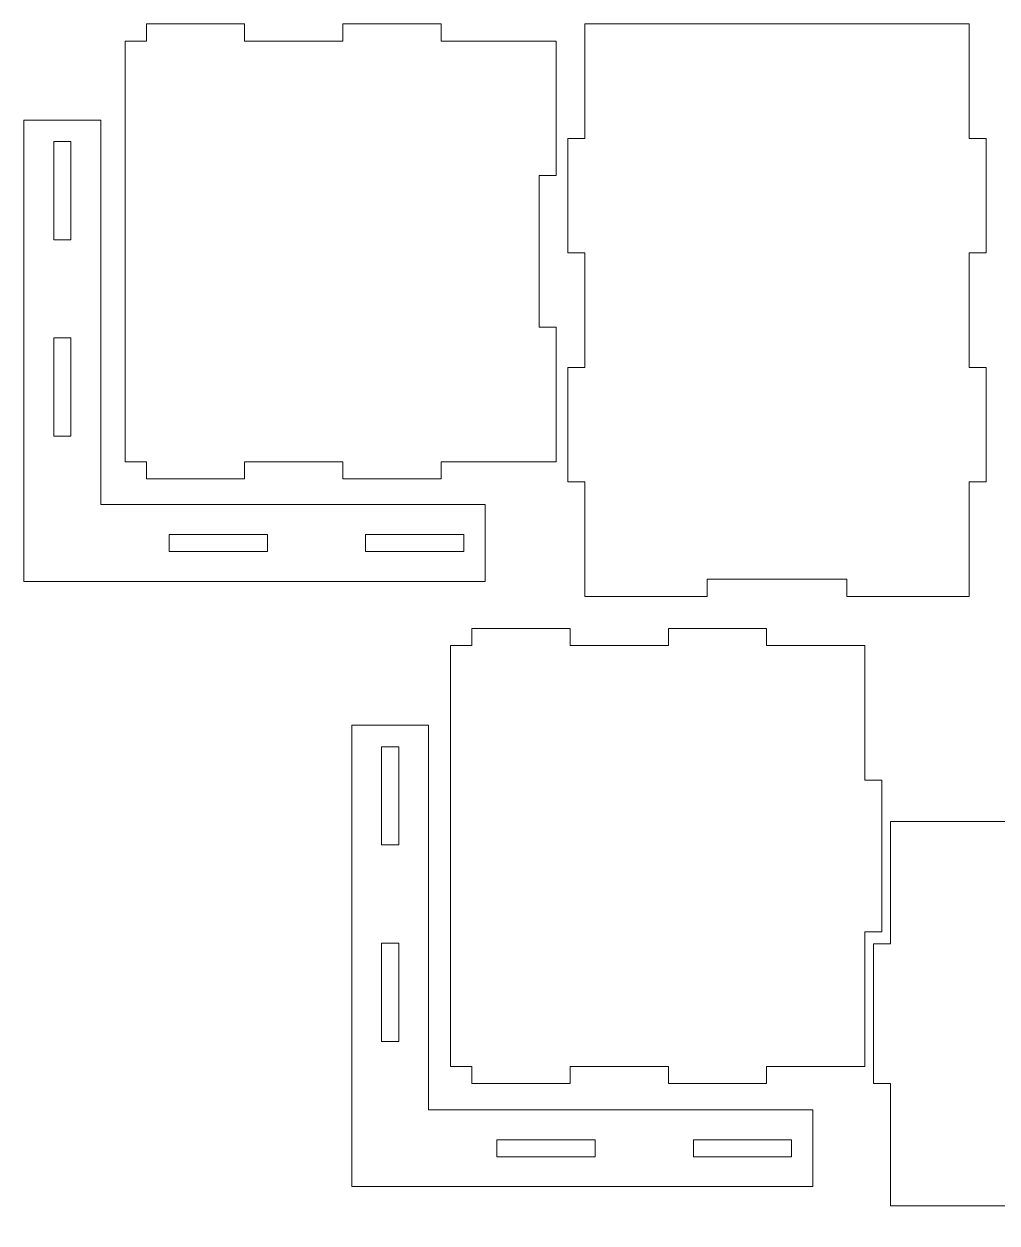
# Model space of a CAD drawing. Header units: millimetres. Extents: x -242 to 191, y -141 to 144.
# Drawn here: x -242.2 to -14.4, y -141 to 139.7 of the extents above; entities that cross this region are included whole.
import ezdxf

# ---------------------------------------------------------------- set-up
doc = ezdxf.new("R2010")
doc.units = ezdxf.units.MM
doc.header["$MEASUREMENT"] = 0
doc.layers.add('layer 1', color=7, linetype='Continuous')

msp = doc.modelspace()

# ---------------------------------------------------------------- linework, layer by layer
at = {"layer": 'layer 1', "color": 250, "lineweight": 20}
for points, knots in [([(-218.5714, 135.7091), (-218.5714, 135.7091), (-218.5713, 37.2091), (-218.5713, 37.2091), (-218.5713, 37.2091), (-218.5713, 37.2091), (-213.5713, 37.2091), (-213.5713, 37.2091), (-213.5713, 37.2091), (-213.5713, 37.2091), (-213.5713, 33.2091), (-213.5713, 33.2091), (-213.5713, 33.2091), (-213.5713, 33.2091), (-190.5713, 33.209), (-190.5713, 33.209), (-190.5713, 33.209), (-190.5713, 33.209), (-190.5713, 37.2091), (-190.5713, 37.2091), (-190.5713, 37.2091), (-190.5713, 37.2091), (-167.5714, 37.2091), (-167.5714, 37.2091), (-167.5714, 37.2091), (-167.5714, 37.2091), (-167.5714, 33.2091), (-167.5714, 33.2091), (-167.5714, 33.2091), (-167.5714, 33.2091), (-144.5714, 33.209), (-144.5714, 33.209), (-144.5714, 33.209), (-144.5714, 33.209), (-144.5713, 37.2091), (-144.5713, 37.2091), (-144.5713, 37.2091), (-144.5713, 37.2091), (-121.5714, 37.2091), (-121.5714, 37.2091), (-121.5714, 37.2091), (-121.5714, 37.2091), (-117.5714, 37.2091), (-117.5714, 37.2091), (-117.5714, 37.2091), (-117.5714, 37.2091), (-117.5713, 68.7091), (-117.5713, 68.7091), (-117.5713, 68.7091), (-117.5713, 68.7091), (-121.5713, 68.7091), (-121.5713, 68.7091), (-121.5713, 68.7091), (-121.5713, 68.7091), (-121.5713, 104.2091), (-121.5713, 104.2091), (-121.5713, 104.2091), (-121.5713, 104.2091), (-117.5713, 104.2091), (-117.5713, 104.2091), (-117.5713, 104.2091), (-117.5713, 104.2091), (-117.5713, 135.7091), (-117.5713, 135.7091), (-117.5713, 135.7091), (-117.5713, 135.7091), (-121.5714, 135.7091), (-121.5714, 135.7091), (-121.5714, 135.7091), (-121.5714, 135.7091), (-144.5714, 135.7091), (-144.5714, 135.7091), (-144.5714, 135.7091), (-144.5714, 135.7091), (-144.5714, 139.7091), (-144.5714, 139.7091), (-144.5714, 139.7091), (-144.5714, 139.7091), (-167.5713, 139.7091), (-167.5713, 139.7091), (-167.5713, 139.7091), (-167.5713, 139.7091), (-167.5714, 135.7091), (-167.5714, 135.7091), (-167.5714, 135.7091), (-167.5714, 135.7091), (-190.5713, 135.7091), (-190.5713, 135.7091), (-190.5713, 135.7091), (-190.5713, 135.7091), (-190.5713, 139.7091), (-190.5713, 139.7091), (-190.5713, 139.7091), (-190.5713, 139.7091), (-213.5714, 139.7091), (-213.5714, 139.7091), (-213.5714, 139.7091), (-213.5714, 139.7091), (-213.5713, 135.7091), (-213.5713, 135.7091), (-213.5713, 135.7091), (-213.5713, 135.7091), (-218.5714, 135.7091), (-218.5714, 135.7091)], [0, 0, 0, 0, 0.03703704, 0.03703704, 0.03703704, 0.03703704, 0.07407407, 0.07407407, 0.07407407, 0.07407407, 0.11111111, 0.11111111, 0.11111111, 0.11111111, 0.14814815, 0.14814815, 0.14814815, 0.14814815, 0.18518519, 0.18518519, 0.18518519, 0.18518519, 0.22222222, 0.22222222, 0.22222222, 0.22222222, 0.25925926, 0.25925926, 0.25925926, 0.25925926, 0.2962963, 0.2962963, 0.2962963, 0.2962963, 0.33333333, 0.33333333, 0.33333333, 0.33333333, 0.37037037, 0.37037037, 0.37037037, 0.37037037, 0.40740741, 0.40740741, 0.40740741, 0.40740741, 0.44444444, 0.44444444, 0.44444444, 0.44444444, 0.48148148, 0.48148148, 0.48148148, 0.48148148, 0.51851852, 0.51851852, 0.51851852, 0.51851852, 0.55555556, 0.55555556, 0.55555556, 0.55555556, 0.59259259, 0.59259259, 0.59259259, 0.59259259, 0.62962963, 0.62962963, 0.62962963, 0.62962963, 0.66666667, 0.66666667, 0.66666667, 0.66666667, 0.7037037, 0.7037037, 0.7037037, 0.7037037, 0.74074074, 0.74074074, 0.74074074, 0.74074074, 0.77777778, 0.77777778, 0.77777778, 0.77777778, 0.81481481, 0.81481481, 0.81481481, 0.81481481, 0.85185185, 0.85185185, 0.85185185, 0.85185185, 0.88888889, 0.88888889, 0.88888889, 0.88888889, 0.92592593, 0.92592593, 0.92592593, 0.92592593, 1, 1, 1, 1]), ([(-20.9032, 139.7091), (-20.9032, 139.7091), (-110.9032, 139.7091), (-110.9032, 139.7091), (-110.9032, 139.7091), (-110.9032, 139.7091), (-110.9032, 112.9091), (-110.9032, 112.9091), (-110.9032, 112.9091), (-110.9032, 112.9091), (-114.9032, 112.9091), (-114.9032, 112.9091), (-114.9032, 112.9091), (-114.9032, 112.9091), (-114.9032, 86.1091), (-114.9032, 86.1091), (-114.9032, 86.1091), (-114.9032, 86.1091), (-110.9032, 86.1091), (-110.9032, 86.1091), (-110.9032, 86.1091), (-110.9032, 86.1091), (-110.9032, 59.3091), (-110.9032, 59.3091), (-110.9032, 59.3091), (-110.9032, 59.3091), (-114.9032, 59.3091), (-114.9032, 59.3091), (-114.9032, 59.3091), (-114.9032, 59.3091), (-114.9032, 32.5091), (-114.9032, 32.5091), (-114.9032, 32.5091), (-114.9032, 32.5091), (-110.9032, 32.5091), (-110.9032, 32.5091), (-110.9032, 32.5091), (-110.9032, 32.5091), (-110.9032, 9.7091), (-110.9032, 9.7091), (-110.9032, 9.7091), (-110.9032, 9.7091), (-110.9032, 5.7091), (-110.9032, 5.7091), (-110.9032, 5.7091), (-110.9032, 5.7091), (-82.2365, 5.7091), (-82.2365, 5.7091), (-82.2365, 5.7091), (-82.2365, 5.7091), (-82.2365, 9.7091), (-82.2365, 9.7091), (-82.2365, 9.7091), (-82.2365, 9.7091), (-49.5699, 9.7091), (-49.5699, 9.7091), (-49.5699, 9.7091), (-49.5699, 9.7091), (-49.5699, 5.7091), (-49.5699, 5.7091), (-49.5699, 5.7091), (-49.5699, 5.7091), (-20.9032, 5.7091), (-20.9032, 5.7091), (-20.9032, 5.7091), (-20.9032, 5.7091), (-20.9032, 9.7091), (-20.9032, 9.7091), (-20.9032, 9.7091), (-20.9032, 9.7091), (-20.9032, 32.5091), (-20.9032, 32.5091), (-20.9032, 32.5091), (-20.9032, 32.5091), (-16.9032, 32.5091), (-16.9032, 32.5091), (-16.9032, 32.5091), (-16.9032, 32.5091), (-16.9032, 59.3091), (-16.9032, 59.3091), (-16.9032, 59.3091), (-16.9032, 59.3091), (-20.9032, 59.3091), (-20.9032, 59.3091), (-20.9032, 59.3091), (-20.9032, 59.3091), (-20.9032, 86.1091), (-20.9032, 86.1091), (-20.9032, 86.1091), (-20.9032, 86.1091), (-16.9032, 86.1091), (-16.9032, 86.1091), (-16.9032, 86.1091), (-16.9032, 86.1091), (-16.9032, 112.9091), (-16.9032, 112.9091), (-16.9032, 112.9091), (-16.9032, 112.9091), (-20.9032, 112.9091), (-20.9032, 112.9091), (-20.9032, 112.9091), (-20.9032, 112.9091), (-20.9032, 139.7091), (-20.9032, 139.7091)], [0, 0, 0, 0, 0.03703704, 0.03703704, 0.03703704, 0.03703704, 0.07407407, 0.07407407, 0.07407407, 0.07407407, 0.11111111, 0.11111111, 0.11111111, 0.11111111, 0.14814815, 0.14814815, 0.14814815, 0.14814815, 0.18518519, 0.18518519, 0.18518519, 0.18518519, 0.22222222, 0.22222222, 0.22222222, 0.22222222, 0.25925926, 0.25925926, 0.25925926, 0.25925926, 0.2962963, 0.2962963, 0.2962963, 0.2962963, 0.33333333, 0.33333333, 0.33333333, 0.33333333, 0.37037037, 0.37037037, 0.37037037, 0.37037037, 0.40740741, 0.40740741, 0.40740741, 0.40740741, 0.44444444, 0.44444444, 0.44444444, 0.44444444, 0.48148148, 0.48148148, 0.48148148, 0.48148148, 0.51851852, 0.51851852, 0.51851852, 0.51851852, 0.55555556, 0.55555556, 0.55555556, 0.55555556, 0.59259259, 0.59259259, 0.59259259, 0.59259259, 0.62962963, 0.62962963, 0.62962963, 0.62962963, 0.66666667, 0.66666667, 0.66666667, 0.66666667, 0.7037037, 0.7037037, 0.7037037, 0.7037037, 0.74074074, 0.74074074, 0.74074074, 0.74074074, 0.77777778, 0.77777778, 0.77777778, 0.77777778, 0.81481481, 0.81481481, 0.81481481, 0.81481481, 0.85185185, 0.85185185, 0.85185185, 0.85185185, 0.88888889, 0.88888889, 0.88888889, 0.88888889, 0.92592593, 0.92592593, 0.92592593, 0.92592593, 1, 1, 1, 1]), ([(-134.2318, 9.2092), (-134.2318, 9.2092), (-134.2318, 27.2092), (-134.2318, 27.2092), (-134.2318, 27.2092), (-134.2318, 27.2092), (-224.2318, 27.2092), (-224.2318, 27.2092), (-224.2318, 27.2092), (-224.2318, 27.2092), (-224.2318, 117.2092), (-224.2318, 117.2092), (-224.2318, 117.2092), (-224.2318, 117.2092), (-242.2319, 117.2092), (-242.2319, 117.2092), (-242.2319, 117.2092), (-242.2319, 117.2092), (-242.2319, 9.2091), (-242.2319, 9.2091), (-242.2319, 9.2091), (-242.2319, 9.2091), (-134.2318, 9.2092), (-134.2318, 9.2092)], [0, 0, 0, 0, 0.14285714, 0.14285714, 0.14285714, 0.14285714, 0.28571429, 0.28571429, 0.28571429, 0.28571429, 0.42857143, 0.42857143, 0.42857143, 0.42857143, 0.57142857, 0.57142857, 0.57142857, 0.57142857, 0.71428571, 0.71428571, 0.71428571, 0.71428571, 1, 1, 1, 1]), ([(-231.2318, 89.2092), (-231.2318, 89.2092), (-231.2318, 112.2091), (-231.2318, 112.2091), (-231.2318, 112.2091), (-231.2318, 112.2091), (-235.2319, 112.2092), (-235.2319, 112.2092), (-235.2319, 112.2092), (-235.2319, 112.2092), (-235.2319, 89.2091), (-235.2319, 89.2091), (-235.2319, 89.2091), (-235.2319, 89.2091), (-231.2318, 89.2092), (-231.2318, 89.2092)], [0, 0, 0, 0, 0.2, 0.2, 0.2, 0.2, 0.4, 0.4, 0.4, 0.4, 0.6, 0.6, 0.6, 0.6, 1, 1, 1, 1]), ([(-231.2319, 43.2092), (-231.2319, 43.2092), (-231.2318, 66.2092), (-231.2318, 66.2092), (-231.2318, 66.2092), (-231.2318, 66.2092), (-235.2319, 66.2092), (-235.2319, 66.2092), (-235.2319, 66.2092), (-235.2319, 66.2092), (-235.2319, 43.2092), (-235.2319, 43.2092), (-235.2319, 43.2092), (-235.2319, 43.2092), (-231.2319, 43.2092), (-231.2319, 43.2092)], [0, 0, 0, 0, 0.2, 0.2, 0.2, 0.2, 0.4, 0.4, 0.4, 0.4, 0.6, 0.6, 0.6, 0.6, 1, 1, 1, 1]), ([(-208.2318, 16.2091), (-208.2318, 16.2091), (-185.2318, 16.2092), (-185.2318, 16.2092), (-185.2318, 16.2092), (-185.2318, 16.2092), (-185.2318, 20.2092), (-185.2318, 20.2092), (-185.2318, 20.2092), (-185.2318, 20.2092), (-208.2319, 20.2092), (-208.2319, 20.2092), (-208.2319, 20.2092), (-208.2319, 20.2092), (-208.2318, 16.2091), (-208.2318, 16.2091)], [0, 0, 0, 0, 0.2, 0.2, 0.2, 0.2, 0.4, 0.4, 0.4, 0.4, 0.6, 0.6, 0.6, 0.6, 1, 1, 1, 1]), ([(-162.2319, 16.2091), (-162.2319, 16.2091), (-139.2319, 16.2092), (-139.2319, 16.2092), (-139.2319, 16.2092), (-139.2319, 16.2092), (-139.2319, 20.2092), (-139.2319, 20.2092), (-139.2319, 20.2092), (-139.2319, 20.2092), (-162.2319, 20.2092), (-162.2319, 20.2092), (-162.2319, 20.2092), (-162.2319, 20.2092), (-162.2319, 16.2091), (-162.2319, 16.2091)], [0, 0, 0, 0, 0.2, 0.2, 0.2, 0.2, 0.4, 0.4, 0.4, 0.4, 0.6, 0.6, 0.6, 0.6, 1, 1, 1, 1]), ([(-41.3318, -72.8203), (-41.3318, -72.8203), (-41.3318, -37.3203), (-41.3318, -37.3203), (-41.3318, -37.3203), (-41.3318, -37.3203), (-45.3318, -37.3203), (-45.3318, -37.3203), (-45.3318, -37.3203), (-45.3318, -37.3203), (-45.3318, -5.8203), (-45.3318, -5.8203), (-45.3318, -5.8203), (-45.3318, -5.8203), (-68.3318, -5.8203), (-68.3318, -5.8203), (-68.3318, -5.8203), (-68.3318, -5.8203), (-68.3318, -1.8203), (-68.3318, -1.8203), (-68.3318, -1.8203), (-68.3318, -1.8203), (-91.3318, -1.8203), (-91.3318, -1.8203), (-91.3318, -1.8203), (-91.3318, -1.8203), (-91.3318, -5.8203), (-91.3318, -5.8203), (-91.3318, -5.8203), (-91.3318, -5.8203), (-114.3317, -5.8203), (-114.3317, -5.8203), (-114.3317, -5.8203), (-114.3317, -5.8203), (-114.3318, -1.8203), (-114.3318, -1.8203), (-114.3318, -1.8203), (-114.3318, -1.8203), (-137.3317, -1.8203), (-137.3317, -1.8203), (-137.3317, -1.8203), (-137.3317, -1.8203), (-137.3318, -5.8203), (-137.3318, -5.8203), (-137.3318, -5.8203), (-137.3318, -5.8203), (-142.3318, -5.8203), (-142.3318, -5.8203), (-142.3318, -5.8203), (-142.3318, -5.8203), (-142.3318, -104.3203), (-142.3318, -104.3203), (-142.3318, -104.3203), (-142.3318, -104.3203), (-137.3318, -104.3203), (-137.3318, -104.3203), (-137.3318, -104.3203), (-137.3318, -104.3203), (-137.3318, -108.3203), (-137.3318, -108.3203), (-137.3318, -108.3203), (-137.3318, -108.3203), (-114.3317, -108.3203), (-114.3317, -108.3203), (-114.3317, -108.3203), (-114.3317, -108.3203), (-114.3317, -104.3203), (-114.3317, -104.3203), (-114.3317, -104.3203), (-114.3317, -104.3203), (-91.3318, -104.3203), (-91.3318, -104.3203), (-91.3318, -104.3203), (-91.3318, -104.3203), (-91.3318, -108.3204), (-91.3318, -108.3204), (-91.3318, -108.3204), (-91.3318, -108.3204), (-68.3318, -108.3203), (-68.3318, -108.3203), (-68.3318, -108.3203), (-68.3318, -108.3203), (-68.3318, -104.3203), (-68.3318, -104.3203), (-68.3318, -104.3203), (-68.3318, -104.3203), (-45.3318, -104.3203), (-45.3318, -104.3203), (-45.3318, -104.3203), (-45.3318, -104.3203), (-45.3318, -72.8203), (-45.3318, -72.8203), (-45.3318, -72.8203), (-45.3318, -72.8203), (-41.3318, -72.8203), (-41.3318, -72.8203)], [0, 0, 0, 0, 0.04, 0.04, 0.04, 0.04, 0.08, 0.08, 0.08, 0.08, 0.12, 0.12, 0.12, 0.12, 0.16, 0.16, 0.16, 0.16, 0.2, 0.2, 0.2, 0.2, 0.24, 0.24, 0.24, 0.24, 0.28, 0.28, 0.28, 0.28, 0.32, 0.32, 0.32, 0.32, 0.36, 0.36, 0.36, 0.36, 0.4, 0.4, 0.4, 0.4, 0.44, 0.44, 0.44, 0.44, 0.48, 0.48, 0.48, 0.48, 0.52, 0.52, 0.52, 0.52, 0.56, 0.56, 0.56, 0.56, 0.6, 0.6, 0.6, 0.6, 0.64, 0.64, 0.64, 0.64, 0.68, 0.68, 0.68, 0.68, 0.72, 0.72, 0.72, 0.72, 0.76, 0.76, 0.76, 0.76, 0.8, 0.8, 0.8, 0.8, 0.84, 0.84, 0.84, 0.84, 0.88, 0.88, 0.88, 0.88, 0.92, 0.92, 0.92, 0.92, 1, 1, 1, 1]), ([(-57.4712, -132.4753), (-57.4712, -132.4753), (-57.4712, -114.4753), (-57.4712, -114.4753), (-57.4712, -114.4753), (-57.4712, -114.4753), (-147.4712, -114.4753), (-147.4712, -114.4753), (-147.4712, -114.4753), (-147.4712, -114.4753), (-147.4712, -24.4753), (-147.4712, -24.4753), (-147.4712, -24.4753), (-147.4712, -24.4753), (-165.4713, -24.4753), (-165.4713, -24.4753), (-165.4713, -24.4753), (-165.4713, -24.4753), (-165.4713, -132.4754), (-165.4713, -132.4754), (-165.4713, -132.4754), (-165.4713, -132.4754), (-57.4712, -132.4753), (-57.4712, -132.4753)], [0, 0, 0, 0, 0.14285714, 0.14285714, 0.14285714, 0.14285714, 0.28571429, 0.28571429, 0.28571429, 0.28571429, 0.42857143, 0.42857143, 0.42857143, 0.42857143, 0.57142857, 0.57142857, 0.57142857, 0.57142857, 0.71428571, 0.71428571, 0.71428571, 0.71428571, 1, 1, 1, 1]), ([(-154.4712, -52.4753), (-154.4712, -52.4753), (-154.4712, -29.4754), (-154.4712, -29.4754), (-154.4712, -29.4754), (-154.4712, -29.4754), (-158.4713, -29.4753), (-158.4713, -29.4753), (-158.4713, -29.4753), (-158.4713, -29.4753), (-158.4713, -52.4754), (-158.4713, -52.4754), (-158.4713, -52.4754), (-158.4713, -52.4754), (-154.4712, -52.4753), (-154.4712, -52.4753)], [0, 0, 0, 0, 0.2, 0.2, 0.2, 0.2, 0.4, 0.4, 0.4, 0.4, 0.6, 0.6, 0.6, 0.6, 1, 1, 1, 1]), ([(54.6682, -108.3197), (54.6682, -108.3197), (54.6682, -75.653), (54.6682, -75.653), (54.6682, -75.653), (54.6682, -75.653), (50.6682, -75.653), (50.6682, -75.653), (50.6682, -75.653), (50.6682, -75.653), (50.6682, -46.9864), (50.6682, -46.9864), (50.6682, -46.9864), (50.6682, -46.9864), (22.0015, -46.9864), (22.0015, -46.9864), (22.0015, -46.9864), (22.0015, -46.9864), (22.0015, -42.9864), (22.0015, -42.9864), (22.0015, -42.9864), (22.0015, -42.9864), (-10.6651, -42.9864), (-10.6651, -42.9864), (-10.6651, -42.9864), (-10.6651, -42.9864), (-10.6651, -46.9864), (-10.6651, -46.9864), (-10.6651, -46.9864), (-10.6651, -46.9864), (-39.3318, -46.9864), (-39.3318, -46.9864), (-39.3318, -46.9864), (-39.3318, -46.9864), (-39.3318, -75.653), (-39.3318, -75.653), (-39.3318, -75.653), (-39.3318, -75.653), (-43.3318, -75.653), (-43.3318, -75.653), (-43.3318, -75.653), (-43.3318, -75.653), (-43.3318, -108.3197), (-43.3318, -108.3197), (-43.3318, -108.3197), (-43.3318, -108.3197), (-39.3318, -108.3197), (-39.3318, -108.3197), (-39.3318, -108.3197), (-39.3318, -108.3197), (-39.3318, -136.9864), (-39.3318, -136.9864), (-39.3318, -136.9864), (-39.3318, -136.9864), (-10.6651, -136.9864), (-10.6651, -136.9864), (-10.6651, -136.9864), (-10.6651, -136.9864), (-10.6651, -140.9864), (-10.6651, -140.9864), (-10.6651, -140.9864), (-10.6651, -140.9864), (22.0015, -140.9864), (22.0015, -140.9864), (22.0015, -140.9864), (22.0015, -140.9864), (22.0015, -136.9864), (22.0015, -136.9864), (22.0015, -136.9864), (22.0015, -136.9864), (50.6682, -136.9864), (50.6682, -136.9864), (50.6682, -136.9864), (50.6682, -136.9864), (50.6682, -108.3197), (50.6682, -108.3197), (50.6682, -108.3197), (50.6682, -108.3197), (54.6682, -108.3197), (54.6682, -108.3197)], [0, 0, 0, 0, 0.04761905, 0.04761905, 0.04761905, 0.04761905, 0.0952381, 0.0952381, 0.0952381, 0.0952381, 0.14285714, 0.14285714, 0.14285714, 0.14285714, 0.19047619, 0.19047619, 0.19047619, 0.19047619, 0.23809524, 0.23809524, 0.23809524, 0.23809524, 0.28571429, 0.28571429, 0.28571429, 0.28571429, 0.33333333, 0.33333333, 0.33333333, 0.33333333, 0.38095238, 0.38095238, 0.38095238, 0.38095238, 0.42857143, 0.42857143, 0.42857143, 0.42857143, 0.47619048, 0.47619048, 0.47619048, 0.47619048, 0.52380952, 0.52380952, 0.52380952, 0.52380952, 0.57142857, 0.57142857, 0.57142857, 0.57142857, 0.61904762, 0.61904762, 0.61904762, 0.61904762, 0.66666667, 0.66666667, 0.66666667, 0.66666667, 0.71428571, 0.71428571, 0.71428571, 0.71428571, 0.76190476, 0.76190476, 0.76190476, 0.76190476, 0.80952381, 0.80952381, 0.80952381, 0.80952381, 0.85714286, 0.85714286, 0.85714286, 0.85714286, 0.9047619, 0.9047619, 0.9047619, 0.9047619, 1, 1, 1, 1]), ([(-154.4713, -98.4753), (-154.4713, -98.4753), (-154.4712, -75.4753), (-154.4712, -75.4753), (-154.4712, -75.4753), (-154.4712, -75.4753), (-158.4713, -75.4753), (-158.4713, -75.4753), (-158.4713, -75.4753), (-158.4713, -75.4753), (-158.4713, -98.4753), (-158.4713, -98.4753), (-158.4713, -98.4753), (-158.4713, -98.4753), (-154.4713, -98.4753), (-154.4713, -98.4753)], [0, 0, 0, 0, 0.2, 0.2, 0.2, 0.2, 0.4, 0.4, 0.4, 0.4, 0.6, 0.6, 0.6, 0.6, 1, 1, 1, 1]), ([(-131.4712, -125.4754), (-131.4712, -125.4754), (-108.4712, -125.4753), (-108.4712, -125.4753), (-108.4712, -125.4753), (-108.4712, -125.4753), (-108.4712, -121.4753), (-108.4712, -121.4753), (-108.4712, -121.4753), (-108.4712, -121.4753), (-131.4713, -121.4753), (-131.4713, -121.4753), (-131.4713, -121.4753), (-131.4713, -121.4753), (-131.4712, -125.4754), (-131.4712, -125.4754)], [0, 0, 0, 0, 0.2, 0.2, 0.2, 0.2, 0.4, 0.4, 0.4, 0.4, 0.6, 0.6, 0.6, 0.6, 1, 1, 1, 1]), ([(-85.4713, -125.4754), (-85.4713, -125.4754), (-62.4713, -125.4753), (-62.4713, -125.4753), (-62.4713, -125.4753), (-62.4713, -125.4753), (-62.4713, -121.4753), (-62.4713, -121.4753), (-62.4713, -121.4753), (-62.4713, -121.4753), (-85.4713, -121.4753), (-85.4713, -121.4753), (-85.4713, -121.4753), (-85.4713, -121.4753), (-85.4713, -125.4754), (-85.4713, -125.4754)], [0, 0, 0, 0, 0.2, 0.2, 0.2, 0.2, 0.4, 0.4, 0.4, 0.4, 0.6, 0.6, 0.6, 0.6, 1, 1, 1, 1])]:
    msp.add_open_spline(points, degree=3, knots=knots, dxfattribs=at)

doc.saveas('drawing.dxf')
